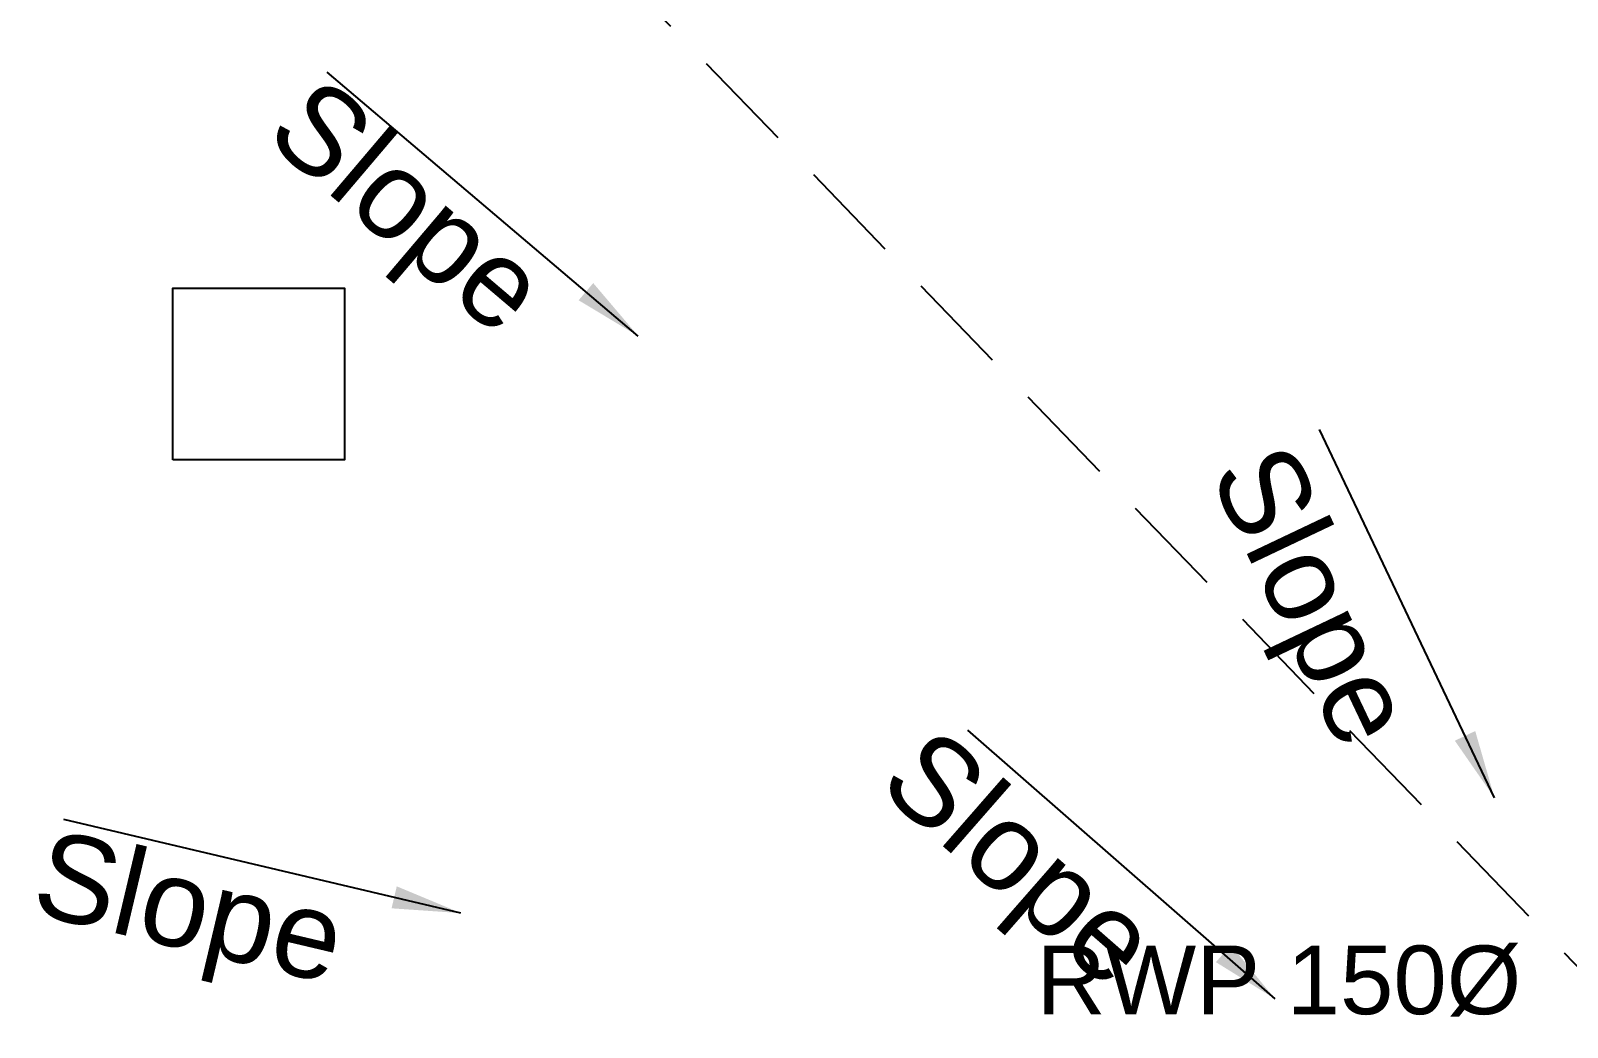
# Model space of a CAD drawing. Extents: x 7897917 to 8423973, y -6487334 to -6173396.
# Drawn here: x 8303425 to 8310140, y -6439010 to -6434656 of the extents above; entities that cross this region are included whole.
import ezdxf

# ---------------------------------------------------------------- set-up
doc = ezdxf.new("R2010")
doc.units = 0
doc.header["$LTSCALE"] = 600
doc.header["$MEASUREMENT"] = 0
doc.linetypes.add('HIDDEN', pattern=[0.375, 0.25, -0.125])
for name, color, linetype in [('A-text', 7, 'CONTINUOUS'), ('LA-column', 3, 'CONTINUOUS'), ('RAINWATER PIPE', 53, 'CONTINUOUS'), ('Valley', 7, 'CONTINUOUS')]:
    doc.layers.add(name, color=color, linetype=linetype)
doc.styles.add('ARIAL', font='arial.ttf')
doc.styles.add('ROMANS', font='romans.shx')
doc.dimstyles.new('MM', dxfattribs={"dimscale": 0, "dimtxt": 200, "dimasz": 150, "dimexe": 40, "dimexo": 50, "dimgap": 50, "dimtad": 1, "dimdec": 0, "dimzin": 0, "dimdsep": 46, "dimtxsty": 'ROMANS', "dimblk": 'OBLIQUE', "dimcen": 0.09, "dimdle": 40, "dimclrd": 5, "dimclre": 5, "dimclrt": 6, "dimadec": 0, "dimazin": 0, "dimtfac": 1, "dimtdec": 0, "dimtofl": 0, "dimtmove": 0, "dimatfit": 3, "dimfxl": 1, "dimfrac": 2, "dimtolj": 1, "dimtzin": 0, "dimarcsym": 0})

msp = doc.modelspace()

# ---------------------------------------------------------------- linework, layer by layer
at = {"layer": 'LA-column', "color": 8, "elevation": 10.308, "flags": 128}
msp.add_lwpolyline([(8304046.303, -6436530.042), (8304046.303, -6435780.042), (8304796.303, -6435780.042), (8304796.303, -6436530.042)], close=True, dxfattribs=at)
at = {"layer": 'Valley', "linetype": 'HIDDEN', "ltscale": 3, "elevation": 2.894}
msp.add_lwpolyline([(8322694.804, -6426064.964), (8310440.303, -6439010.005), (8297952.302, -6426064.922)], dxfattribs=at)

# ---------------------------------------------------------------- texts
at = {"layer": 'A-text', "color": 0, "lineweight": 15, "style": 'ARIAL'}
for rotation, p in [(319.6801988, (8304438.052, -6435123.71, 2.894)), (295.4049874, (8308572.463, -6436589.961, 2.894)), (318.8321556, (8307117.889, -6437962.511, 2.894)), (346.7118512, (8303415.732, -6438509.245, 2.894))]:
    msp.add_text('Slope', height=380.16, rotation=rotation, dxfattribs=at).set_placement(p)
at = {"layer": 'RAINWATER PIPE', "color": 6, "style": 'ARIAL'}
msp.add_text('RWP 150%%C', height=300, dxfattribs=at).set_placement((8307820.288, -6438952.934, 2.596))

# ---------------------------------------------------------------- leaders
at = {"layer": 'A-text', "color": 0, "lineweight": 15}
for points in [[(8306080.126, -6435990.056, 2.894), (8304720.878, -6434836.522, 2.894)], [(8309822.169, -6438007.765, 2.894), (8309057.345, -6436397.411, 2.894)], [(8308862.958, -6438885.85, 2.894), (8307520.932, -6437712.325, 2.894)], [(8305305.267, -6438511.23, 2.894), (8303570.249, -6438101.468, 2.894)]]:
    msp.add_leader(points, dimstyle='MM', override={"dimscale": 1, "dimasz": 300, "dimtad": 0}, dxfattribs=at)

doc.saveas('drawing.dxf')
